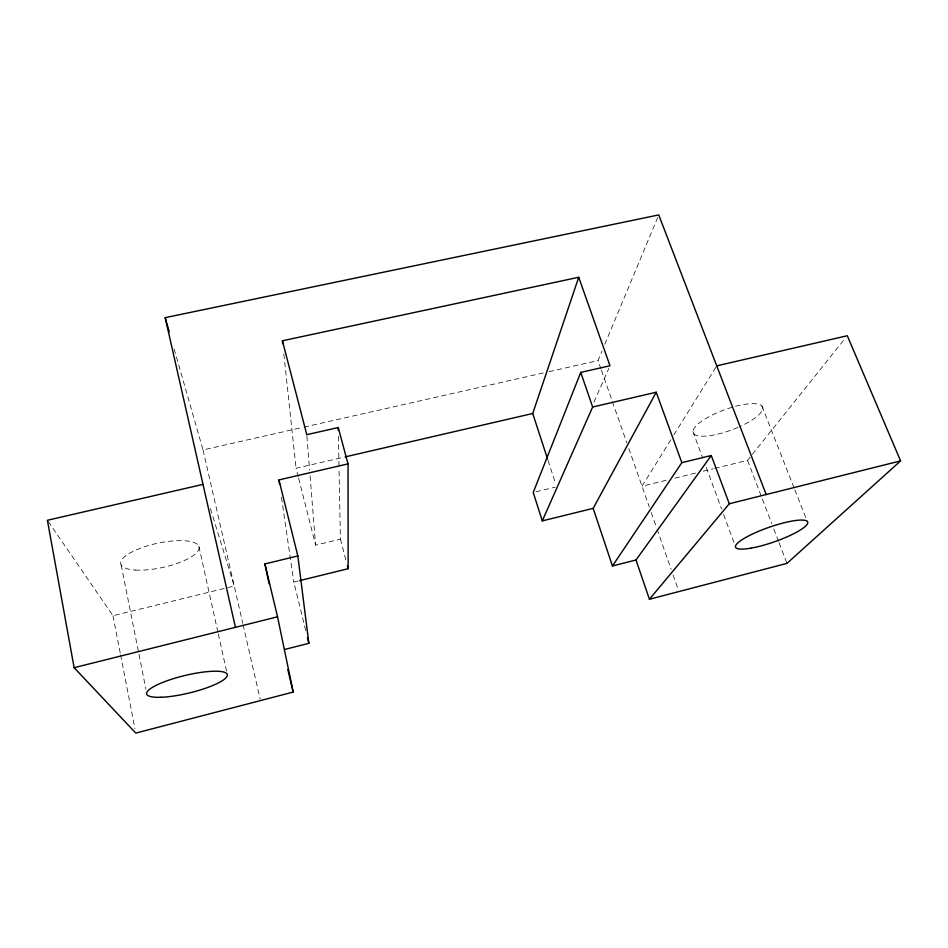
<?xml version="1.0" encoding="UTF-8"?>
<svg xmlns="http://www.w3.org/2000/svg" width="948" height="948" viewBox="0 0 948 948"><rect width="100%" height="100%" fill="white"/><g stroke="black" fill="none" stroke-linecap="round" stroke-linejoin="round"><path stroke-width="0.71" stroke-dasharray="4.74 3.56" d="M600.949 368.95L598.022 360.572L601.992 351.044M604.836 344.231L657.604 217.637M593.981 402.071L608.794 368.452M670.817 439.813L642.021 486.206L667.688 479.913M673.921 434.8L715.953 367.101M714.745 468.395L747.545 460.361L845.438 338.033M305.706 630.491L293.809 582.072L298.099 581.017M48.23 521.483L112.978 615.726L234.227 586.042L209.946 506.967M674.81 478.171L696.199 472.934M703.333 471.192L713.311 468.75M298.608 478.23L315.613 545.147L340.427 539.139L339.04 468.656M535.976 491.799L555.267 487.13M298.241 476.808L296.072 468.265L343.697 457.244M174.136 348.947L203.038 449.945L302.507 427.441M303.952 427.11L543.24 372.967M549.011 371.663L598.022 360.572M761.967 406.147L794.294 488.457M794.839 489.82L807.234 521.376M747.545 460.361L771.719 523.557M773.817 529.055L778.557 541.415M779.078 542.789L786.959 563.396M692.952 431.624L702.669 457.884M706.26 467.554L721.606 509.017M723.644 514.539L735.411 546.332M601.447 370.348L626.865 442.929M628.82 448.511L649.297 506.99M651.24 512.536L656.585 527.787M657.071 529.174L671.148 569.381M673.08 574.926L678.424 590.166M548.074 460.515L555.741 484.025M340.427 539.139L345.949 560.244M203.038 449.945L242.759 623.274M243.079 624.708L260.143 699.162M198.902 546.463L218.016 632.589M218.336 634.022L227.247 674.218M121.166 565.008L138.704 652.947M138.989 654.393L145.885 688.983M112.978 615.726L120.301 653.397M120.586 654.843L134.948 728.739M281.485 497.439L293.809 582.072M283.819 353.971L296.072 468.265M306.915 436.151L309.617 470.03M310.091 475.92L315.613 545.147M338.412 436.341L339.017 467.186M738.018 427.358A36.984 10.689 -20.3 0 1 693.758 428.97A36.984 10.689 -20.3 0 1 751.006 403.682A36.984 10.689 -20.3 0 1 739.239 426.825M135.386 570.044A40.065 12.383 -12.2 0 0 198.689 549.769A40.065 12.383 -12.2 0 0 145.577 546.415A40.065 12.383 -12.2 0 0 135.386 570.044"/><path stroke-width="1.42" d="M547.624 459.128L532.729 413.494L578.73 277.266L282.409 340.782L282.717 343.709M578.73 277.266L609.979 365.762L580.745 372.398L533.226 492.462L542.292 520.89L593.175 508.353L656.217 392.235L681.837 462.66L612.444 565.98L593.175 508.353M542.292 520.89L592.654 407.012L580.745 372.398M636.001 559.984L711.284 455.502L729.285 503.767L649.416 599.243L636.001 559.984L612.444 565.98M716.724 365.857L847.287 335.734L900.6 460.894L786.959 563.396L649.416 599.243M282.409 340.782L306.796 434.682L338.235 427.536L348.023 463.868L278.937 479.925L297.838 555.943L264.907 563.942L277.539 616.804L293.193 692.064L135.789 733.088L74.134 667.7L47.4 520.274L203.014 484.369M284.566 649.499L308.858 643.313L297.838 555.943M74.134 667.7L277.539 616.804M729.285 503.767L900.6 460.894M299.532 580.662L348.153 568.693L348.023 463.868M681.837 462.66L711.284 455.502M592.654 407.012L656.217 392.235M345.131 456.9L532.729 413.494M235.448 627.339L165.177 317.651L658.741 214.912L766.174 494.536M165.177 317.651L169.254 331.871M347.418 565.873L348.153 568.693M307.46 637.613L308.858 643.313M287.825 669.561L293.193 692.064M264.907 563.942L269.161 583.992M278.937 479.925L279.577 484.298M338.235 427.536L338.294 430.475M750.745 548.193A38.216 7.726 -19.2 0 0 807.625 523.391A38.216 7.726 -19.2 0 0 756.374 532.255A38.216 7.726 -19.2 0 0 750.745 548.193M161.148 697.266A41.499 9.006 -13.5 0 0 226.821 676.706A41.499 9.006 -13.5 0 0 173.034 678.768A41.499 9.006 -13.5 0 0 161.148 697.266"/></g></svg>
